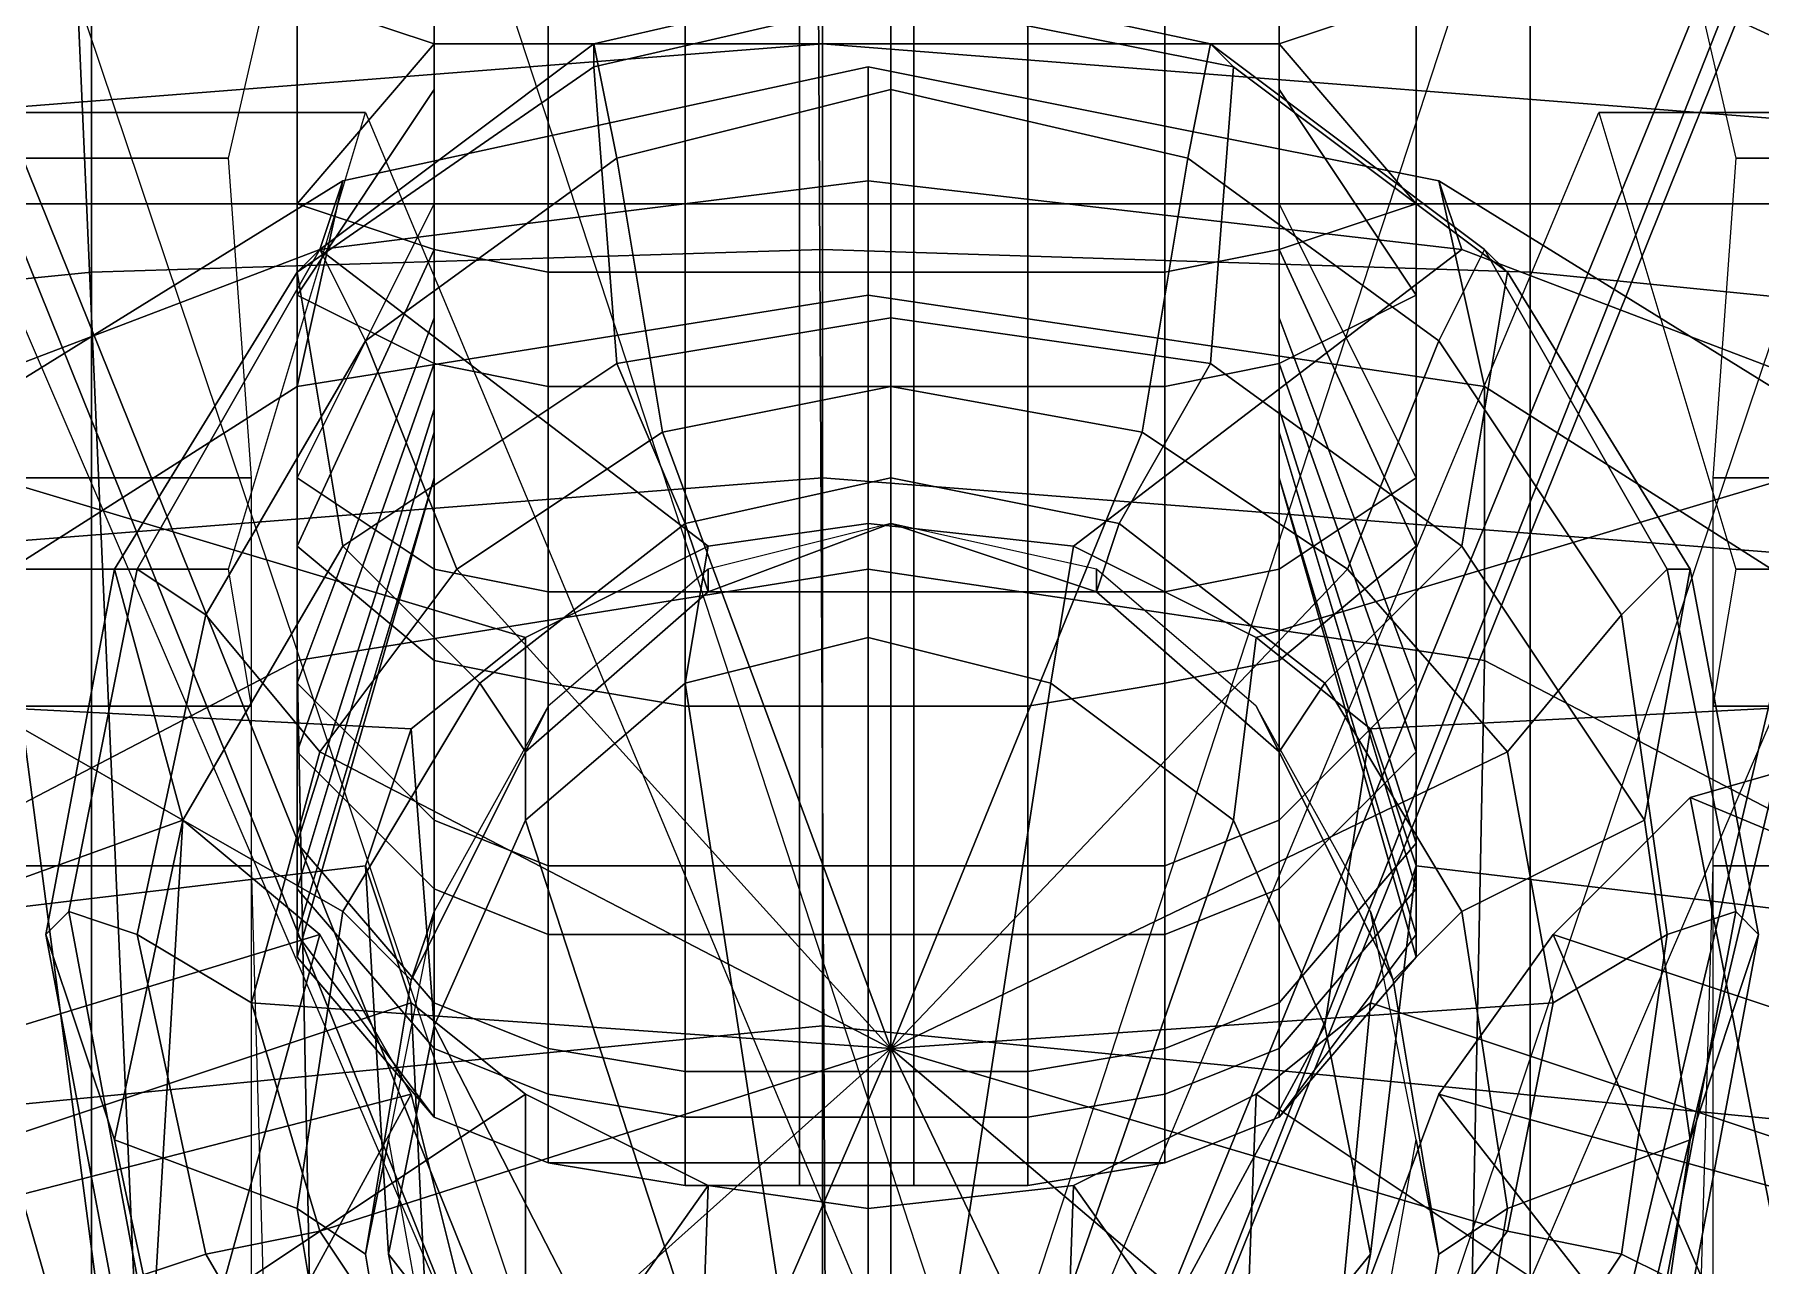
# Model space of a CAD drawing. Extents: x -1726 to 1721, y -2579 to 1769.
# Drawn here: x -34.5 to 41.1, y -1022.5 to -968.6 of the extents above; entities that cross this region are included whole.
import ezdxf

# ---------------------------------------------------------------- set-up
doc = ezdxf.new("R2010")
doc.units = 0

msp = doc.modelspace()

# ---------------------------------------------------------------- linework, layer by layer
at = {"layer": '135145', "color": 1}
for points in [[(0, -978, -926), (-32, -979, -926), (-32, -955, -859), (0, -953, -860)], [(31, -979, -926), (0, -978, -926), (0, -953, -860), (31, -955, -859)], [(-32, -979, -926), (-72, -983, -925), (-72, -959, -859), (-32, -955, -859)], [(71, -983, -925), (31, -979, -926), (31, -955, -859), (71, -959, -859)], [(-51, -973, -751), (0, -969, -751), (0, -959, -746), (-26, -961, -746)], [(0, -969, -751), (51, -973, -751), (25, -961, -746), (0, -959, -746)], [(-85, -982, -749), (-51, -973, -751), (-26, -961, -746), (-43, -965, -745)], [(51, -973, -751), (84, -982, -749), (42, -965, -745), (25, -961, -746)], [(-51, -992, -852), (0, -988, -853), (0, -969, -751), (-51, -973, -751)], [(0, -988, -853), (51, -992, -852), (51, -973, -751), (0, -969, -751)], [(0, -1040, -1036), (-32, -1041, -1035), (-32, -979, -926), (0, -978, -926)], [(31, -1041, -1035), (0, -1040, -1036), (0, -978, -926), (31, -979, -926)], [(-32, -1041, -1035), (-72, -1043, -1032), (-72, -983, -925), (-32, -979, -926)], [(71, -1043, -1032), (31, -1041, -1035), (31, -979, -926), (71, -983, -925)], [(-51, -1017, -919), (0, -1012, -920), (0, -988, -853), (-51, -992, -852)], [(0, -1012, -920), (51, -1017, -919), (51, -992, -852), (0, -988, -853)], [(-51, -1063, -1004), (0, -1061, -1008), (0, -1012, -920), (-51, -1017, -919)], [(0, -1061, -1008), (51, -1063, -1004), (51, -1017, -919), (0, -1012, -920)]]:
    msp.add_3dface(points, dxfattribs=at)
at = {"layer": '141519', "color": 1}
for points in [[(2, -980, -817), (-23, -984, -816), (-21, -975, -787), (2, -970, -787)], [(2, -970, -787), (-21, -975, -787), (-22, -978, -745), (2, -975, -745)], [(27, -975, -787), (2, -970, -787), (2, -975, -745), (28, -978, -745)], [(29, -984, -816), (2, -980, -817), (2, -970, -787), (27, -975, -787)], [(-23, -984, -816), (-45, -998, -814), (-42, -988, -786), (-21, -975, -787)], [(-21, -975, -787), (-42, -988, -786), (-43, -986, -743), (-22, -978, -745)], [(2, -975, -745), (-22, -978, -745), (-5, -991, -725), (2, -990, -726)], [(28, -978, -745), (2, -975, -745), (2, -990, -726), (11, -991, -725)], [(48, -988, -786), (27, -975, -787), (28, -978, -745), (49, -986, -743)], [(51, -998, -814), (29, -984, -816), (27, -975, -787), (48, -988, -786)], [(-22, -978, -745), (-43, -986, -743), (-13, -995, -725), (-5, -991, -725)], [(49, -986, -743), (28, -978, -745), (11, -991, -725), (19, -995, -725)], [(2, -992, -836), (-23, -996, -836), (-23, -984, -816), (2, -980, -817)], [(29, -996, -836), (2, -992, -836), (2, -980, -817), (29, -984, -816)], [(-23, -996, -836), (-46, -1008, -833), (-45, -998, -814), (-23, -984, -816)], [(52, -1008, -833), (29, -996, -836), (29, -984, -816), (51, -998, -814)], [(-43, -986, -743), (-57, -997, -741), (-18, -999, -724), (-13, -995, -725)], [(63, -997, -741), (49, -986, -743), (19, -995, -725), (24, -999, -724)], [(2, -990, -726), (-5, -991, -725), (-6, -997, -713), (2, -995, -714)], [(11, -991, -725), (2, -990, -726), (2, -995, -714), (10, -997, -713)], [(-5, -991, -725), (-13, -995, -725), (-13, -1003, -713), (-6, -997, -713)], [(19, -995, -725), (11, -991, -725), (10, -997, -713), (18, -1003, -713)], [(2, -1043, -936), (-22, -1046, -936), (-23, -996, -836), (2, -992, -836)], [(28, -1046, -936), (2, -1043, -936), (2, -992, -836), (29, -996, -836)], [(-13, -995, -725), (-18, -999, -724), (-17, -1012, -713), (-13, -1003, -713)], [(2, -1049, -711), (2, -995, -714), (-6, -997, -713), (2, -1049, -711)], [(2, -1049, -711), (10, -997, -713), (2, -995, -714), (2, -1049, -711)], [(24, -999, -724), (19, -995, -725), (18, -1003, -713), (22, -1012, -713)], [(-22, -1046, -936), (-44, -1055, -934), (-46, -1008, -833), (-23, -996, -836)], [(50, -1055, -934), (28, -1046, -936), (29, -996, -836), (52, -1008, -833)], [(-57, -997, -741), (-62, -1010, -739), (-20, -1005, -723), (-18, -999, -724)], [(2, -1049, -711), (-6, -997, -713), (-13, -1003, -713), (2, -1049, -711)], [(2, -1049, -711), (18, -1003, -713), (10, -997, -713), (2, -1049, -711)], [(68, -1010, -739), (63, -997, -741), (24, -999, -724), (26, -1005, -723)], [(-18, -999, -724), (-20, -1005, -723), (-19, -1022, -712), (-17, -1012, -713)], [(26, -1005, -723), (24, -999, -724), (22, -1012, -713), (24, -1022, -712)], [(2, -1049, -711), (-13, -1003, -713), (-17, -1012, -713), (2, -1049, -711)], [(2, -1049, -711), (22, -1012, -713), (18, -1003, -713), (2, -1049, -711)], [(-62, -1010, -739), (-57, -1024, -736), (-18, -1011, -722), (-20, -1005, -723)], [(-20, -1005, -723), (-18, -1011, -722), (-17, -1032, -712), (-19, -1022, -712)], [(24, -1011, -722), (26, -1005, -723), (24, -1022, -712), (22, -1032, -712)], [(63, -1024, -736), (68, -1010, -739), (26, -1005, -723), (24, -1011, -722)], [(-57, -1024, -736), (-43, -1035, -734), (-13, -1015, -721), (-18, -1011, -722)], [(-18, -1011, -722), (-13, -1015, -721), (-13, -1041, -712), (-17, -1032, -712)], [(19, -1015, -721), (24, -1011, -722), (22, -1032, -712), (18, -1041, -712)], [(49, -1035, -734), (63, -1024, -736), (24, -1011, -722), (19, -1015, -721)], [(2, -1049, -711), (-17, -1012, -713), (-19, -1022, -712), (2, -1049, -711)], [(2, -1049, -711), (24, -1022, -712), (22, -1012, -713), (2, -1049, -711)], [(-43, -1035, -734), (-22, -1043, -732), (-5, -1019, -720), (-13, -1015, -721)], [(-13, -1015, -721), (-5, -1019, -720), (-6, -1047, -711), (-13, -1041, -712)], [(11, -1019, -720), (19, -1015, -721), (18, -1041, -712), (10, -1047, -711)], [(28, -1043, -732), (49, -1035, -734), (19, -1015, -721), (11, -1019, -720)], [(-22, -1043, -732), (2, -1045, -732), (2, -1020, -720), (-5, -1019, -720)], [(-5, -1019, -720), (2, -1020, -720), (2, -1049, -711), (-6, -1047, -711)], [(2, -1020, -720), (11, -1019, -720), (10, -1047, -711), (2, -1049, -711)], [(2, -1045, -732), (28, -1043, -732), (11, -1019, -720), (2, -1020, -720)], [(2, -1049, -711), (-19, -1022, -712), (-17, -1032, -712), (2, -1049, -711)], [(2, -1049, -711), (22, -1032, -712), (24, -1022, -712), (2, -1049, -711)]]:
    msp.add_3dface(points, dxfattribs=at)
at = {"layer": '161609', "color": 1}
for points in [[(63, -911, -1135), (89, -976, -1050), (-88, -976, -1050), (-60, -911, -1136)], [(-88, -976, -1050), (89, -976, -1050), (89, -1175, -1027), (-88, -1175, -1027)]]:
    msp.add_3dface(points, dxfattribs=at)
at = {"layer": '217313', "color": 1}
for points in [[(-17, -949, -1203), (-17, -961, -1261), (-17, -969, -1259), (-17, -949, -1203)], [(-17, -949, -1203), (-17, -969, -1259), (-17, -976, -1255), (-17, -949, -1203)], [(-17, -949, -1203), (-17, -976, -1255), (-17, -981, -1250), (-17, -949, -1203)], [(-17, -949, -1203), (-17, -981, -1250), (-17, -985, -1244), (-17, -949, -1203)], [(-17, -949, -1203), (-17, -985, -1244), (-17, -988, -1236), (-17, -949, -1203)], [(-17, -949, -1203), (-17, -988, -1236), (-17, -988, -1229), (-17, -949, -1203)], [(-17, -949, -1203), (-17, -988, -1229), (-17, -986, -1221), (-17, -949, -1203)], [(-17, -949, -1203), (-17, -986, -1221), (-17, -983, -1214), (-17, -949, -1203)], [(-17, -949, -1203), (-17, -983, -1214), (-17, -978, -1209), (-17, -949, -1203)], [(-17, -949, -1203), (-17, -978, -1209), (-17, -971, -1204), (-17, -949, -1203)], [(-17, -949, -1203), (-17, -971, -1204), (-17, -964, -1202), (-17, -949, -1203)], [(-17, -954, -1174), (-17, -969, -1174), (-12, -969, -1172), (-12, -953, -1171)], [(-12, -953, -1171), (-12, -969, -1172), (-6, -969, -1172), (-6, -953, -1171)], [(-6, -953, -1171), (-6, -969, -1172), (-1, -969, -1172), (-1, -953, -1171)], [(-1, -953, -1171), (-1, -969, -1172), (4, -969, -1172), (4, -953, -1171)], [(4, -953, -1171), (4, -969, -1172), (9, -969, -1172), (9, -953, -1171)], [(9, -953, -1171), (9, -969, -1172), (15, -969, -1172), (15, -953, -1171)], [(15, -953, -1171), (15, -969, -1172), (20, -969, -1174), (20, -954, -1174)], [(-23, -954, -1181), (-23, -967, -1182), (-17, -969, -1174), (-17, -954, -1174)], [(20, -954, -1174), (20, -969, -1174), (26, -967, -1182), (26, -954, -1181)], [(20, -956, -1202), (20, -964, -1202), (20, -971, -1204), (20, -956, -1202)], [(20, -956, -1202), (20, -971, -1204), (20, -978, -1209), (20, -956, -1202)], [(20, -956, -1202), (20, -978, -1209), (20, -983, -1214), (20, -956, -1202)], [(20, -956, -1202), (20, -983, -1214), (20, -986, -1221), (20, -956, -1202)], [(20, -956, -1202), (20, -986, -1221), (20, -988, -1229), (20, -956, -1202)], [(20, -956, -1202), (20, -988, -1229), (20, -988, -1236), (20, -956, -1202)], [(20, -956, -1202), (20, -988, -1236), (20, -985, -1244), (20, -956, -1202)], [(20, -956, -1202), (20, -985, -1244), (20, -981, -1250), (20, -956, -1202)], [(20, -956, -1202), (20, -981, -1250), (20, -976, -1255), (20, -956, -1202)], [(20, -956, -1202), (20, -976, -1255), (20, -969, -1259), (20, -956, -1202)], [(20, -956, -1202), (20, -969, -1259), (20, -961, -1261), (20, -956, -1202)], [(-17, -969, -1259), (-17, -961, -1261), (-23, -963, -1282), (-23, -976, -1279)], [(26, -976, -1279), (26, -963, -1282), (20, -961, -1261), (20, -969, -1259)], [(-23, -976, -1279), (-23, -963, -1282), (-17, -964, -1289), (-17, -978, -1286)], [(20, -978, -1286), (20, -964, -1289), (26, -963, -1282), (26, -976, -1279)], [(-17, -964, -1202), (-17, -971, -1204), (-23, -980, -1185), (-23, -967, -1182)], [(-17, -978, -1286), (-17, -964, -1289), (-12, -964, -1291), (-12, -979, -1288)], [(-12, -979, -1288), (-12, -964, -1291), (-6, -964, -1292), (-6, -979, -1288)], [(-6, -979, -1288), (-6, -964, -1292), (-1, -964, -1292), (-1, -979, -1288)], [(-1, -979, -1288), (-1, -964, -1292), (4, -964, -1292), (4, -979, -1288)], [(4, -979, -1288), (4, -964, -1292), (9, -964, -1292), (9, -979, -1288)], [(9, -979, -1288), (9, -964, -1292), (15, -964, -1291), (15, -979, -1288)], [(15, -979, -1288), (15, -964, -1291), (20, -964, -1289), (20, -978, -1286)], [(26, -967, -1182), (26, -980, -1185), (20, -971, -1204), (20, -964, -1202)], [(-23, -967, -1182), (-23, -980, -1185), (-17, -983, -1179), (-17, -969, -1174)], [(20, -969, -1174), (20, -983, -1179), (26, -980, -1185), (26, -967, -1182)], [(-17, -976, -1255), (-17, -969, -1259), (-23, -976, -1279), (-23, -988, -1273)], [(-17, -969, -1174), (-17, -983, -1179), (-12, -984, -1177), (-12, -969, -1172)], [(-12, -969, -1172), (-12, -984, -1177), (-6, -984, -1176), (-6, -969, -1172)], [(-6, -969, -1172), (-6, -984, -1176), (-1, -984, -1176), (-1, -969, -1172)], [(-1, -969, -1172), (-1, -984, -1176), (4, -984, -1176), (4, -969, -1172)], [(4, -969, -1172), (4, -984, -1176), (9, -984, -1176), (9, -969, -1172)], [(9, -969, -1172), (9, -984, -1176), (15, -984, -1177), (15, -969, -1172)], [(15, -969, -1172), (15, -984, -1177), (20, -983, -1179), (20, -969, -1174)], [(26, -988, -1273), (26, -976, -1279), (20, -969, -1259), (20, -976, -1255)], [(-17, -971, -1204), (-17, -978, -1209), (-23, -991, -1193), (-23, -980, -1185)], [(26, -980, -1185), (26, -991, -1193), (20, -978, -1209), (20, -971, -1204)], [(-23, -988, -1273), (-23, -976, -1279), (-17, -978, -1286), (-17, -992, -1279)], [(-17, -981, -1250), (-17, -976, -1255), (-23, -988, -1273), (-23, -997, -1264)], [(26, -997, -1264), (26, -988, -1273), (20, -976, -1255), (20, -981, -1250)], [(20, -992, -1279), (20, -978, -1286), (26, -976, -1279), (26, -988, -1273)], [(-17, -978, -1209), (-17, -983, -1214), (-23, -1000, -1202), (-23, -991, -1193)], [(-17, -992, -1279), (-17, -978, -1286), (-12, -979, -1288), (-12, -993, -1280)], [(15, -993, -1280), (15, -979, -1288), (20, -978, -1286), (20, -992, -1279)], [(26, -991, -1193), (26, -1000, -1202), (20, -983, -1214), (20, -978, -1209)], [(-12, -993, -1280), (-12, -979, -1288), (-6, -979, -1288), (-6, -993, -1281)], [(-6, -993, -1281), (-6, -979, -1288), (-1, -979, -1288), (-1, -993, -1281)], [(-1, -993, -1281), (-1, -979, -1288), (4, -979, -1288), (4, -993, -1281)], [(4, -993, -1281), (4, -979, -1288), (9, -979, -1288), (9, -993, -1281)], [(9, -993, -1281), (9, -979, -1288), (15, -979, -1288), (15, -993, -1280)], [(-23, -980, -1185), (-23, -991, -1193), (-17, -996, -1187), (-17, -983, -1179)], [(20, -983, -1179), (20, -996, -1187), (26, -991, -1193), (26, -980, -1185)], [(-17, -985, -1244), (-17, -981, -1250), (-23, -997, -1264), (-23, -1004, -1253)], [(26, -1004, -1253), (26, -997, -1264), (20, -981, -1250), (20, -985, -1244)], [(-17, -983, -1214), (-17, -986, -1221), (-23, -1006, -1214), (-23, -1000, -1202)], [(-17, -983, -1179), (-17, -996, -1187), (-12, -997, -1185), (-12, -984, -1177)], [(15, -984, -1177), (15, -997, -1185), (20, -996, -1187), (20, -983, -1179)], [(26, -1000, -1202), (26, -1006, -1214), (20, -986, -1221), (20, -983, -1214)], [(-12, -984, -1177), (-12, -997, -1185), (-6, -998, -1185), (-6, -984, -1176)], [(-6, -984, -1176), (-6, -998, -1185), (-1, -998, -1185), (-1, -984, -1176)], [(-1, -984, -1176), (-1, -998, -1185), (4, -998, -1185), (4, -984, -1176)], [(4, -984, -1176), (4, -998, -1185), (9, -998, -1185), (9, -984, -1176)], [(9, -984, -1176), (9, -998, -1185), (15, -997, -1185), (15, -984, -1177)], [(-17, -988, -1236), (-17, -985, -1244), (-23, -1004, -1253), (-23, -1008, -1240)], [(26, -1008, -1240), (26, -1004, -1253), (20, -985, -1244), (20, -988, -1236)], [(-17, -986, -1221), (-17, -988, -1229), (-23, -1009, -1227), (-23, -1006, -1214)], [(26, -1006, -1214), (26, -1009, -1227), (20, -988, -1229), (20, -986, -1221)], [(-23, -997, -1264), (-23, -988, -1273), (-17, -992, -1279), (-17, -1003, -1268)], [(-17, -988, -1229), (-17, -988, -1236), (-23, -1008, -1240), (-23, -1009, -1227)], [(26, -1009, -1227), (26, -1008, -1240), (20, -988, -1236), (20, -988, -1229)], [(20, -1003, -1268), (20, -992, -1279), (26, -988, -1273), (26, -997, -1264)], [(-23, -991, -1193), (-23, -1000, -1202), (-17, -1006, -1198), (-17, -996, -1187)], [(20, -996, -1187), (20, -1006, -1198), (26, -1000, -1202), (26, -991, -1193)], [(-17, -1003, -1268), (-17, -992, -1279), (-12, -993, -1280), (-12, -1005, -1270)], [(15, -1005, -1270), (15, -993, -1280), (20, -992, -1279), (20, -1003, -1268)], [(-12, -1005, -1270), (-12, -993, -1280), (-6, -993, -1281), (-6, -1005, -1270)], [(-6, -1005, -1270), (-6, -993, -1281), (-1, -993, -1281), (-1, -1005, -1270)], [(-1, -1005, -1270), (-1, -993, -1281), (4, -993, -1281), (4, -1005, -1270)], [(4, -1005, -1270), (4, -993, -1281), (9, -993, -1281), (9, -1005, -1270)], [(9, -1005, -1270), (9, -993, -1281), (15, -993, -1280), (15, -1005, -1270)], [(-17, -996, -1187), (-17, -1006, -1198), (-12, -1008, -1197), (-12, -997, -1185)], [(15, -997, -1185), (15, -1008, -1197), (20, -1006, -1198), (20, -996, -1187)], [(-23, -1004, -1253), (-23, -997, -1264), (-17, -1003, -1268), (-17, -1011, -1256)], [(-12, -997, -1185), (-12, -1008, -1197), (-6, -1008, -1196), (-6, -998, -1185)], [(9, -998, -1185), (9, -1008, -1196), (15, -1008, -1197), (15, -997, -1185)], [(20, -1011, -1256), (20, -1003, -1268), (26, -997, -1264), (26, -1004, -1253)], [(-6, -998, -1185), (-6, -1008, -1196), (-1, -1008, -1196), (-1, -998, -1185)], [(-1, -998, -1185), (-1, -1008, -1196), (4, -1008, -1196), (4, -998, -1185)], [(4, -998, -1185), (4, -1008, -1196), (9, -1008, -1196), (9, -998, -1185)], [(-23, -1000, -1202), (-23, -1006, -1214), (-17, -1013, -1211), (-17, -1006, -1198)], [(20, -1006, -1198), (20, -1013, -1211), (26, -1006, -1214), (26, -1000, -1202)], [(-17, -1011, -1256), (-17, -1003, -1268), (-12, -1005, -1270), (-12, -1013, -1257)], [(15, -1013, -1257), (15, -1005, -1270), (20, -1003, -1268), (20, -1011, -1256)], [(-23, -1008, -1240), (-23, -1004, -1253), (-17, -1011, -1256), (-17, -1016, -1241)], [(20, -1016, -1241), (20, -1011, -1256), (26, -1004, -1253), (26, -1008, -1240)], [(-12, -1013, -1257), (-12, -1005, -1270), (-6, -1005, -1270), (-6, -1014, -1257)], [(-6, -1014, -1257), (-6, -1005, -1270), (-1, -1005, -1270), (-1, -1014, -1257)], [(-1, -1014, -1257), (-1, -1005, -1270), (4, -1005, -1270), (4, -1014, -1257)], [(4, -1014, -1257), (4, -1005, -1270), (9, -1005, -1270), (9, -1014, -1257)], [(9, -1014, -1257), (9, -1005, -1270), (15, -1005, -1270), (15, -1013, -1257)], [(-23, -1006, -1214), (-23, -1009, -1227), (-17, -1016, -1226), (-17, -1013, -1211)], [(-17, -1006, -1198), (-17, -1013, -1211), (-12, -1015, -1211), (-12, -1008, -1197)], [(15, -1008, -1197), (15, -1015, -1211), (20, -1013, -1211), (20, -1006, -1198)], [(20, -1013, -1211), (20, -1016, -1226), (26, -1009, -1227), (26, -1006, -1214)], [(-23, -1009, -1227), (-23, -1008, -1240), (-17, -1016, -1241), (-17, -1016, -1226)], [(-12, -1008, -1197), (-12, -1015, -1211), (-6, -1016, -1211), (-6, -1008, -1196)], [(-6, -1008, -1196), (-6, -1016, -1211), (-1, -1016, -1211), (-1, -1008, -1196)], [(-1, -1008, -1196), (-1, -1016, -1211), (4, -1016, -1211), (4, -1008, -1196)], [(4, -1008, -1196), (4, -1016, -1211), (9, -1016, -1211), (9, -1008, -1196)], [(9, -1008, -1196), (9, -1016, -1211), (15, -1015, -1211), (15, -1008, -1197)], [(20, -1016, -1226), (20, -1016, -1241), (26, -1008, -1240), (26, -1009, -1227)], [(-17, -1016, -1241), (-17, -1011, -1256), (-12, -1013, -1257), (-12, -1018, -1242)], [(15, -1018, -1242), (15, -1013, -1257), (20, -1011, -1256), (20, -1016, -1241)], [(-17, -1013, -1211), (-17, -1016, -1226), (-12, -1018, -1226), (-12, -1015, -1211)], [(-12, -1018, -1242), (-12, -1013, -1257), (-6, -1014, -1257), (-6, -1018, -1242)], [(9, -1018, -1242), (9, -1014, -1257), (15, -1013, -1257), (15, -1018, -1242)], [(15, -1015, -1211), (15, -1018, -1226), (20, -1016, -1226), (20, -1013, -1211)], [(-6, -1018, -1242), (-6, -1014, -1257), (-1, -1014, -1257), (-1, -1018, -1242)], [(-1, -1018, -1242), (-1, -1014, -1257), (4, -1014, -1257), (4, -1018, -1242)], [(4, -1018, -1242), (4, -1014, -1257), (9, -1014, -1257), (9, -1018, -1242)], [(-12, -1015, -1211), (-12, -1018, -1226), (-6, -1019, -1226), (-6, -1016, -1211)], [(9, -1016, -1211), (9, -1019, -1226), (15, -1018, -1226), (15, -1015, -1211)], [(-17, -1016, -1226), (-17, -1016, -1241), (-12, -1018, -1242), (-12, -1018, -1226)], [(-6, -1016, -1211), (-6, -1019, -1226), (-1, -1019, -1226), (-1, -1016, -1211)], [(-1, -1016, -1211), (-1, -1019, -1226), (4, -1019, -1226), (4, -1016, -1211)], [(4, -1016, -1211), (4, -1019, -1226), (9, -1019, -1226), (9, -1016, -1211)], [(15, -1018, -1226), (15, -1018, -1242), (20, -1016, -1241), (20, -1016, -1226)], [(-12, -1018, -1226), (-12, -1018, -1242), (-6, -1018, -1242), (-6, -1019, -1226)], [(-6, -1019, -1226), (-6, -1018, -1242), (-1, -1018, -1242), (-1, -1019, -1226)], [(-1, -1019, -1226), (-1, -1018, -1242), (4, -1018, -1242), (4, -1019, -1226)], [(4, -1019, -1226), (4, -1018, -1242), (9, -1018, -1242), (9, -1019, -1226)], [(9, -1019, -1226), (9, -1018, -1242), (15, -1018, -1242), (15, -1018, -1226)]]:
    msp.add_3dface(points, dxfattribs=at)
at = {"layer": '231583', "color": 1}
for points in [[(-17, -948, -1203), (-17, -961, -1261), (-17, -969, -1259), (-17, -948, -1203)], [(-17, -948, -1203), (-17, -969, -1259), (-17, -976, -1256), (-17, -948, -1203)], [(-17, -948, -1203), (-17, -976, -1256), (-17, -981, -1250), (-17, -948, -1203)], [(-17, -948, -1203), (-17, -981, -1250), (-17, -985, -1244), (-17, -948, -1203)], [(-17, -948, -1203), (-17, -985, -1244), (-17, -988, -1236), (-17, -948, -1203)], [(-17, -948, -1203), (-17, -988, -1236), (-17, -988, -1229), (-17, -948, -1203)], [(-17, -948, -1203), (-17, -988, -1229), (-17, -986, -1221), (-17, -948, -1203)], [(-17, -948, -1203), (-17, -986, -1221), (-17, -983, -1214), (-17, -948, -1203)], [(-17, -948, -1203), (-17, -983, -1214), (-17, -978, -1209), (-17, -948, -1203)], [(-17, -948, -1203), (-17, -978, -1209), (-17, -971, -1204), (-17, -948, -1203)], [(-17, -948, -1203), (-17, -971, -1204), (-17, -964, -1202), (-17, -948, -1203)], [(-17, -954, -1174), (-17, -969, -1174), (-12, -969, -1172), (-12, -953, -1172)], [(-12, -953, -1172), (-12, -969, -1172), (-6, -969, -1172), (-6, -953, -1171)], [(-6, -953, -1171), (-6, -969, -1172), (-1, -969, -1172), (-1, -953, -1171)], [(-1, -953, -1171), (-1, -969, -1172), (4, -969, -1172), (4, -953, -1171)], [(4, -953, -1171), (4, -969, -1172), (9, -969, -1172), (9, -953, -1171)], [(9, -953, -1171), (9, -969, -1172), (15, -969, -1172), (15, -953, -1172)], [(15, -953, -1172), (15, -969, -1172), (20, -969, -1174), (20, -954, -1174)], [(-23, -954, -1181), (-23, -967, -1182), (-17, -969, -1174), (-17, -954, -1174)], [(20, -954, -1174), (20, -969, -1174), (26, -967, -1182), (26, -954, -1181)], [(20, -956, -1202), (20, -964, -1202), (20, -971, -1204), (20, -956, -1202)], [(20, -956, -1202), (20, -971, -1204), (20, -978, -1209), (20, -956, -1202)], [(20, -956, -1202), (20, -978, -1209), (20, -983, -1214), (20, -956, -1202)], [(20, -956, -1202), (20, -983, -1214), (20, -986, -1221), (20, -956, -1202)], [(20, -956, -1202), (20, -986, -1221), (20, -988, -1229), (20, -956, -1202)], [(20, -956, -1202), (20, -988, -1229), (20, -988, -1236), (20, -956, -1202)], [(20, -956, -1202), (20, -988, -1236), (20, -985, -1244), (20, -956, -1202)], [(20, -956, -1202), (20, -985, -1244), (20, -981, -1250), (20, -956, -1202)], [(20, -956, -1202), (20, -981, -1250), (20, -976, -1256), (20, -956, -1202)], [(20, -956, -1202), (20, -976, -1256), (20, -969, -1259), (20, -956, -1202)], [(20, -956, -1202), (20, -969, -1259), (20, -961, -1261), (20, -956, -1202)], [(-17, -969, -1259), (-17, -961, -1261), (-23, -963, -1282), (-23, -976, -1279)], [(26, -976, -1279), (26, -963, -1282), (20, -961, -1261), (20, -969, -1259)], [(-23, -976, -1279), (-23, -963, -1282), (-17, -964, -1289), (-17, -978, -1286)], [(20, -978, -1286), (20, -964, -1289), (26, -963, -1282), (26, -976, -1279)], [(-17, -964, -1202), (-17, -971, -1204), (-23, -980, -1186), (-23, -967, -1182)], [(-17, -978, -1286), (-17, -964, -1289), (-12, -964, -1291), (-12, -979, -1288)], [(-12, -979, -1288), (-12, -964, -1291), (-6, -964, -1292), (-6, -979, -1288)], [(-6, -979, -1288), (-6, -964, -1292), (-1, -964, -1292), (-1, -979, -1288)], [(-1, -979, -1288), (-1, -964, -1292), (4, -964, -1292), (4, -979, -1288)], [(4, -979, -1288), (4, -964, -1292), (9, -964, -1292), (9, -979, -1288)], [(9, -979, -1288), (9, -964, -1292), (15, -964, -1291), (15, -979, -1288)], [(15, -979, -1288), (15, -964, -1291), (20, -964, -1289), (20, -978, -1286)], [(26, -967, -1182), (26, -980, -1186), (20, -971, -1204), (20, -964, -1202)], [(-23, -967, -1182), (-23, -980, -1186), (-17, -983, -1179), (-17, -969, -1174)], [(20, -969, -1174), (20, -983, -1179), (26, -980, -1186), (26, -967, -1182)], [(-17, -976, -1256), (-17, -969, -1259), (-23, -976, -1279), (-23, -988, -1273)], [(-17, -969, -1174), (-17, -983, -1179), (-12, -984, -1177), (-12, -969, -1172)], [(-12, -969, -1172), (-12, -984, -1177), (-6, -984, -1176), (-6, -969, -1172)], [(-6, -969, -1172), (-6, -984, -1176), (-1, -984, -1176), (-1, -969, -1172)], [(-1, -969, -1172), (-1, -984, -1176), (4, -984, -1176), (4, -969, -1172)], [(4, -969, -1172), (4, -984, -1176), (9, -984, -1176), (9, -969, -1172)], [(9, -969, -1172), (9, -984, -1176), (15, -984, -1177), (15, -969, -1172)], [(15, -969, -1172), (15, -984, -1177), (20, -983, -1179), (20, -969, -1174)], [(26, -988, -1273), (26, -976, -1279), (20, -969, -1259), (20, -976, -1256)], [(-17, -971, -1204), (-17, -978, -1209), (-23, -991, -1193), (-23, -980, -1186)], [(26, -980, -1186), (26, -991, -1193), (20, -978, -1209), (20, -971, -1204)], [(-23, -988, -1273), (-23, -976, -1279), (-17, -978, -1286), (-17, -992, -1279)], [(-17, -981, -1250), (-17, -976, -1256), (-23, -988, -1273), (-23, -997, -1264)], [(26, -997, -1264), (26, -988, -1273), (20, -976, -1256), (20, -981, -1250)], [(20, -992, -1279), (20, -978, -1286), (26, -976, -1279), (26, -988, -1273)], [(-17, -978, -1209), (-17, -983, -1214), (-23, -1000, -1202), (-23, -991, -1193)], [(-17, -992, -1279), (-17, -978, -1286), (-12, -979, -1288), (-12, -993, -1280)], [(15, -993, -1280), (15, -979, -1288), (20, -978, -1286), (20, -992, -1279)], [(26, -991, -1193), (26, -1000, -1202), (20, -983, -1214), (20, -978, -1209)], [(-12, -993, -1280), (-12, -979, -1288), (-6, -979, -1288), (-6, -993, -1281)], [(-6, -993, -1281), (-6, -979, -1288), (-1, -979, -1288), (-1, -993, -1281)], [(-1, -993, -1281), (-1, -979, -1288), (4, -979, -1288), (4, -993, -1281)], [(4, -993, -1281), (4, -979, -1288), (9, -979, -1288), (9, -993, -1281)], [(9, -993, -1281), (9, -979, -1288), (15, -979, -1288), (15, -993, -1280)], [(-23, -980, -1186), (-23, -991, -1193), (-17, -996, -1187), (-17, -983, -1179)], [(20, -983, -1179), (20, -996, -1187), (26, -991, -1193), (26, -980, -1186)], [(-17, -985, -1244), (-17, -981, -1250), (-23, -997, -1264), (-23, -1004, -1253)], [(26, -1004, -1253), (26, -997, -1264), (20, -981, -1250), (20, -985, -1244)], [(-17, -983, -1214), (-17, -986, -1221), (-23, -1006, -1214), (-23, -1000, -1202)], [(-17, -983, -1179), (-17, -996, -1187), (-12, -997, -1185), (-12, -984, -1177)], [(15, -984, -1177), (15, -997, -1185), (20, -996, -1187), (20, -983, -1179)], [(26, -1000, -1202), (26, -1006, -1214), (20, -986, -1221), (20, -983, -1214)], [(-12, -984, -1177), (-12, -997, -1185), (-6, -998, -1185), (-6, -984, -1176)], [(-6, -984, -1176), (-6, -998, -1185), (-1, -998, -1185), (-1, -984, -1176)], [(-1, -984, -1176), (-1, -998, -1185), (4, -998, -1185), (4, -984, -1176)], [(4, -984, -1176), (4, -998, -1185), (9, -998, -1185), (9, -984, -1176)], [(9, -984, -1176), (9, -998, -1185), (15, -997, -1185), (15, -984, -1177)], [(-17, -988, -1236), (-17, -985, -1244), (-23, -1004, -1253), (-23, -1008, -1240)], [(26, -1008, -1240), (26, -1004, -1253), (20, -985, -1244), (20, -988, -1236)], [(-17, -986, -1221), (-17, -988, -1229), (-23, -1009, -1227), (-23, -1006, -1214)], [(26, -1006, -1214), (26, -1009, -1227), (20, -988, -1229), (20, -986, -1221)], [(-23, -997, -1264), (-23, -988, -1273), (-17, -992, -1279), (-17, -1003, -1269)], [(-17, -988, -1229), (-17, -988, -1236), (-23, -1008, -1240), (-23, -1009, -1227)], [(26, -1009, -1227), (26, -1008, -1240), (20, -988, -1236), (20, -988, -1229)], [(20, -1003, -1269), (20, -992, -1279), (26, -988, -1273), (26, -997, -1264)], [(-23, -991, -1193), (-23, -1000, -1202), (-17, -1006, -1198), (-17, -996, -1187)], [(20, -996, -1187), (20, -1006, -1198), (26, -1000, -1202), (26, -991, -1193)], [(-17, -1003, -1269), (-17, -992, -1279), (-12, -993, -1280), (-12, -1005, -1270)], [(15, -1005, -1270), (15, -993, -1280), (20, -992, -1279), (20, -1003, -1269)], [(-12, -1005, -1270), (-12, -993, -1280), (-6, -993, -1281), (-6, -1005, -1270)], [(-6, -1005, -1270), (-6, -993, -1281), (-1, -993, -1281), (-1, -1005, -1270)], [(-1, -1005, -1270), (-1, -993, -1281), (4, -993, -1281), (4, -1005, -1270)], [(4, -1005, -1270), (4, -993, -1281), (9, -993, -1281), (9, -1005, -1270)], [(9, -1005, -1270), (9, -993, -1281), (15, -993, -1280), (15, -1005, -1270)], [(-17, -996, -1187), (-17, -1006, -1198), (-12, -1008, -1197), (-12, -997, -1185)], [(15, -997, -1185), (15, -1008, -1197), (20, -1006, -1198), (20, -996, -1187)], [(-23, -1004, -1253), (-23, -997, -1264), (-17, -1003, -1269), (-17, -1011, -1256)], [(-12, -997, -1185), (-12, -1008, -1197), (-6, -1008, -1197), (-6, -998, -1185)], [(9, -998, -1185), (9, -1008, -1197), (15, -1008, -1197), (15, -997, -1185)], [(20, -1011, -1256), (20, -1003, -1269), (26, -997, -1264), (26, -1004, -1253)], [(-6, -998, -1185), (-6, -1008, -1197), (-1, -1008, -1197), (-1, -998, -1185)], [(-1, -998, -1185), (-1, -1008, -1197), (4, -1008, -1197), (4, -998, -1185)], [(4, -998, -1185), (4, -1008, -1197), (9, -1008, -1197), (9, -998, -1185)], [(-23, -1000, -1202), (-23, -1006, -1214), (-17, -1013, -1211), (-17, -1006, -1198)], [(20, -1006, -1198), (20, -1013, -1211), (26, -1006, -1214), (26, -1000, -1202)], [(-17, -1011, -1256), (-17, -1003, -1269), (-12, -1005, -1270), (-12, -1013, -1257)], [(15, -1013, -1257), (15, -1005, -1270), (20, -1003, -1269), (20, -1011, -1256)], [(-23, -1008, -1240), (-23, -1004, -1253), (-17, -1011, -1256), (-17, -1016, -1241)], [(20, -1016, -1241), (20, -1011, -1256), (26, -1004, -1253), (26, -1008, -1240)], [(-12, -1013, -1257), (-12, -1005, -1270), (-6, -1005, -1270), (-6, -1014, -1257)], [(-6, -1014, -1257), (-6, -1005, -1270), (-1, -1005, -1270), (-1, -1014, -1257)], [(-1, -1014, -1257), (-1, -1005, -1270), (4, -1005, -1270), (4, -1014, -1257)], [(4, -1014, -1257), (4, -1005, -1270), (9, -1005, -1270), (9, -1014, -1257)], [(9, -1014, -1257), (9, -1005, -1270), (15, -1005, -1270), (15, -1013, -1257)], [(-23, -1006, -1214), (-23, -1009, -1227), (-17, -1016, -1226), (-17, -1013, -1211)], [(-17, -1006, -1198), (-17, -1013, -1211), (-12, -1015, -1211), (-12, -1008, -1197)], [(15, -1008, -1197), (15, -1015, -1211), (20, -1013, -1211), (20, -1006, -1198)], [(20, -1013, -1211), (20, -1016, -1226), (26, -1009, -1227), (26, -1006, -1214)], [(-23, -1009, -1227), (-23, -1008, -1240), (-17, -1016, -1241), (-17, -1016, -1226)], [(-12, -1008, -1197), (-12, -1015, -1211), (-6, -1016, -1211), (-6, -1008, -1197)], [(-6, -1008, -1197), (-6, -1016, -1211), (-1, -1016, -1211), (-1, -1008, -1197)], [(-1, -1008, -1197), (-1, -1016, -1211), (4, -1016, -1211), (4, -1008, -1197)], [(4, -1008, -1197), (4, -1016, -1211), (9, -1016, -1211), (9, -1008, -1197)], [(9, -1008, -1197), (9, -1016, -1211), (15, -1015, -1211), (15, -1008, -1197)], [(20, -1016, -1226), (20, -1016, -1241), (26, -1008, -1240), (26, -1009, -1227)], [(-17, -1016, -1241), (-17, -1011, -1256), (-12, -1013, -1257), (-12, -1018, -1242)], [(15, -1018, -1242), (15, -1013, -1257), (20, -1011, -1256), (20, -1016, -1241)], [(-17, -1013, -1211), (-17, -1016, -1226), (-12, -1018, -1226), (-12, -1015, -1211)], [(-12, -1018, -1242), (-12, -1013, -1257), (-6, -1014, -1257), (-6, -1018, -1242)], [(9, -1018, -1242), (9, -1014, -1257), (15, -1013, -1257), (15, -1018, -1242)], [(15, -1015, -1211), (15, -1018, -1226), (20, -1016, -1226), (20, -1013, -1211)], [(-6, -1018, -1242), (-6, -1014, -1257), (-1, -1014, -1257), (-1, -1018, -1242)], [(-1, -1018, -1242), (-1, -1014, -1257), (4, -1014, -1257), (4, -1018, -1242)], [(4, -1018, -1242), (4, -1014, -1257), (9, -1014, -1257), (9, -1018, -1242)], [(-12, -1015, -1211), (-12, -1018, -1226), (-6, -1019, -1226), (-6, -1016, -1211)], [(9, -1016, -1211), (9, -1019, -1226), (15, -1018, -1226), (15, -1015, -1211)], [(-17, -1016, -1226), (-17, -1016, -1241), (-12, -1018, -1242), (-12, -1018, -1226)], [(-6, -1016, -1211), (-6, -1019, -1226), (-1, -1019, -1226), (-1, -1016, -1211)], [(-1, -1016, -1211), (-1, -1019, -1226), (4, -1019, -1226), (4, -1016, -1211)], [(4, -1016, -1211), (4, -1019, -1226), (9, -1019, -1226), (9, -1016, -1211)], [(15, -1018, -1226), (15, -1018, -1242), (20, -1016, -1241), (20, -1016, -1226)], [(-12, -1018, -1226), (-12, -1018, -1242), (-6, -1018, -1242), (-6, -1019, -1226)], [(-6, -1019, -1226), (-6, -1018, -1242), (-1, -1018, -1242), (-1, -1019, -1226)], [(-1, -1019, -1226), (-1, -1018, -1242), (4, -1018, -1242), (4, -1019, -1226)], [(4, -1019, -1226), (4, -1018, -1242), (9, -1018, -1242), (9, -1019, -1226)], [(9, -1019, -1226), (9, -1018, -1242), (15, -1018, -1242), (15, -1018, -1226)]]:
    msp.add_3dface(points, dxfattribs=at)
at = {"layer": '258197', "color": 1}
for points in [[(4, -1801, -884), (-94, -799, -1079), (-151, -796, -1080), (4, -1801, -884)], [(4, -1801, -884), (-151, -796, -1080), (-150, -848, -1072), (4, -1801, -884)], [(4, -1801, -884), (-40, -799, -1079), (-94, -799, -1079), (4, -1801, -884)], [(4, -1801, -884), (-1, -799, -1079), (-40, -799, -1079), (4, -1801, -884)], [(4, -1801, -884), (65, -799, -1079), (-1, -799, -1079), (4, -1801, -884)], [(4, -1801, -884), (154, -856, -1071), (157, -799, -1079), (4, -1801, -884)], [(4, -1801, -884), (157, -799, -1079), (123, -799, -1079), (4, -1801, -884)], [(4, -1801, -884), (123, -799, -1079), (65, -799, -1079), (4, -1801, -884)], [(4, -1801, -884), (-150, -848, -1072), (-146, -931, -1060), (4, -1801, -884)], [(4, -1801, -884), (147, -933, -1059), (154, -856, -1071), (4, -1801, -884)], [(4, -1801, -884), (-146, -931, -1060), (-140, -1073, -1038), (4, -1801, -884)], [(4, -1801, -884), (143, -997, -1050), (147, -933, -1059), (4, -1801, -884)], [(4, -1801, -884), (144, -1057, -1041), (143, -997, -1050), (4, -1801, -884)]]:
    msp.add_3dface(points, dxfattribs=at)
at = {"layer": '304463', "color": 1}
for points in [[(0, -923, -556), (-56, -923, -561), (-52, -1053, -584), (0, -1053, -578)], [(57, -923, -561), (0, -923, -556), (0, -1053, -578), (53, -1053, -584)]]:
    msp.add_3dface(points, dxfattribs=at)
at = {"layer": '30937', "color": 1}
for points in [[(65, -903, -1136), (-64, -903, -1135), (0, -1173, -1102), (1, -1173, -1102)], [(-64, -903, -1135), (-64, -906, -1164), (0, -1173, -1102), (-64, -903, -1135)], [(65, -903, -1136), (1, -1173, -1102), (1, -1065, -1137), (65, -903, -1136)], [(65, -906, -1165), (65, -903, -1136), (1, -1065, -1137), (65, -906, -1165)], [(-64, -906, -1164), (65, -906, -1165), (1, -1065, -1137), (0, -1065, -1137)], [(-64, -906, -1164), (0, -1065, -1137), (0, -1173, -1102), (-64, -906, -1164)], [(-58, -921, -1139), (0, -921, -1145), (0, -1057, -1121), (-53, -1057, -1116)], [(-53, -1057, -1116), (0, -1057, -1121), (0, -921, -1145), (-58, -921, -1139)], [(0, -921, -1145), (60, -921, -1140), (55, -1057, -1116), (0, -1057, -1121)], [(0, -1057, -1121), (55, -1057, -1116), (60, -921, -1140), (0, -921, -1145)]]:
    msp.add_3dface(points, dxfattribs=at)
at = {"layer": '328927', "color": 1}
for points in [[(0, -1053, -578), (-52, -1053, -584), (-56, -923, -561), (0, -923, -556)], [(53, -1053, -584), (0, -1053, -578), (0, -923, -556), (57, -923, -561)]]:
    msp.add_3dface(points, dxfattribs=at)
at = {"layer": '347331', "color": 1}
for points in [[(-42, -974, -736), (-26, -974, -736), (-20, -948, -789), (-39, -948, -789)], [(-42, -974, -736), (-26, -974, -736), (-20, -948, -789), (-39, -948, -789)], [(-39, -948, -789), (-20, -948, -789), (16, -1058, -1048), (-2, -1058, -1048)], [(-39, -948, -789), (-20, -948, -789), (16, -1058, -1048), (-2, -1058, -1048)], [(16, -1058, -1048), (-2, -1058, -1048), (34, -948, -789), (53, -948, -789)], [(16, -1058, -1048), (-2, -1058, -1048), (34, -948, -789), (53, -948, -789)], [(53, -948, -789), (34, -948, -789), (40, -974, -735), (56, -974, -735)], [(53, -948, -789), (34, -948, -789), (40, -974, -735), (56, -974, -735)], [(-42, -988, -727), (-25, -988, -727), (-26, -974, -736), (-42, -974, -736)], [(-42, -988, -727), (-25, -988, -727), (-26, -974, -736), (-42, -974, -736)], [(56, -974, -735), (40, -974, -735), (39, -988, -726), (56, -988, -726)], [(56, -974, -735), (40, -974, -735), (39, -988, -726), (56, -988, -726)], [(-25, -988, -727), (-42, -988, -727), (-42, -1023, -721), (-25, -1023, -721)], [(-25, -988, -727), (-42, -988, -727), (-42, -1023, -721), (-25, -1023, -721)], [(39, -1023, -720), (56, -1023, -720), (56, -988, -727), (39, -988, -727)], [(39, -1023, -720), (56, -1023, -720), (56, -988, -727), (39, -988, -727)]]:
    msp.add_3dface(points, dxfattribs=at)
at = {"layer": '349389', "color": 1}
for points in [[(-42, -992, -798), (-26, -992, -798), (-20, -972, -798), (-39, -972, -798)], [(-42, -992, -798), (-26, -992, -798), (-20, -972, -798), (-39, -972, -798)], [(-39, -972, -798), (-20, -972, -798), (16, -1058, -1048), (-2, -1058, -1048)], [(-39, -972, -798), (-20, -972, -798), (16, -1058, -1048), (-2, -1058, -1048)], [(16, -1058, -1048), (-2, -1058, -1048), (34, -972, -798), (53, -972, -798)], [(16, -1058, -1048), (-2, -1058, -1048), (34, -972, -798), (53, -972, -798)], [(53, -972, -798), (34, -972, -798), (40, -992, -798), (56, -992, -798)], [(53, -972, -798), (34, -972, -798), (40, -992, -798), (56, -992, -798)], [(-42, -998, -811), (-25, -998, -811), (-26, -992, -798), (-42, -992, -798)], [(-42, -998, -811), (-25, -998, -811), (-26, -992, -798), (-42, -992, -798)], [(56, -992, -798), (40, -992, -798), (39, -998, -810), (56, -998, -810)], [(56, -992, -798), (40, -992, -798), (39, -998, -810), (56, -998, -810)], [(-25, -998, -811), (-42, -998, -811), (-42, -1005, -842), (-25, -1005, -842)], [(-25, -998, -811), (-42, -998, -811), (-42, -1005, -842), (-25, -1005, -842)], [(39, -1005, -841), (56, -1005, -841), (56, -998, -811), (39, -998, -811)], [(39, -1005, -841), (56, -1005, -841), (56, -998, -811), (39, -998, -811)], [(-42, -1075, -988), (-23, -1075, -988), (-25, -1005, -842), (-42, -1005, -842)], [(-42, -1075, -988), (-23, -1075, -988), (-25, -1005, -842), (-42, -1005, -842)], [(56, -1005, -842), (39, -1005, -842), (37, -1075, -988), (56, -1075, -988)], [(56, -1005, -842), (39, -1005, -842), (37, -1075, -988), (56, -1075, -988)]]:
    msp.add_3dface(points, dxfattribs=at)
at = {"layer": '36083', "color": 1}
for points in [[(3, -966, -635), (-10, -969, -635), (-9, -974, -625), (3, -971, -625)], [(3, -967, -648), (-10, -970, -648), (-10, -969, -635), (3, -966, -635)], [(17, -969, -635), (3, -966, -635), (3, -971, -625), (16, -974, -625)], [(18, -970, -648), (3, -967, -648), (3, -966, -635), (17, -969, -635)], [(3, -981, -693), (-9, -983, -692), (-10, -970, -648), (3, -967, -648)], [(17, -983, -692), (3, -981, -693), (3, -967, -648), (18, -970, -648)], [(-10, -970, -648), (-23, -979, -647), (-22, -978, -635), (-10, -969, -635)], [(-10, -969, -635), (-22, -978, -635), (-20, -982, -625), (-9, -974, -625)], [(29, -978, -635), (17, -969, -635), (16, -974, -625), (27, -982, -625)], [(30, -979, -647), (18, -970, -648), (17, -969, -635), (29, -978, -635)], [(-9, -983, -692), (-21, -991, -692), (-23, -979, -647), (-10, -970, -648)], [(28, -991, -692), (17, -983, -692), (18, -970, -648), (30, -979, -647)], [(3, -971, -625), (-9, -974, -625), (-7, -986, -616), (3, -984, -616)], [(16, -974, -625), (3, -971, -625), (3, -984, -616), (14, -986, -616)], [(-9, -974, -625), (-20, -982, -625), (-16, -992, -616), (-7, -986, -616)], [(27, -982, -625), (16, -974, -625), (14, -986, -616), (23, -992, -616)], [(-23, -979, -647), (-31, -992, -647), (-30, -992, -634), (-22, -978, -635)], [(-22, -978, -635), (-30, -992, -634), (-27, -994, -624), (-20, -982, -625)], [(37, -992, -634), (29, -978, -635), (27, -982, -625), (35, -994, -624)], [(38, -992, -647), (30, -979, -647), (29, -978, -635), (37, -992, -634)], [(-21, -991, -692), (-28, -1003, -692), (-31, -992, -647), (-23, -979, -647)], [(36, -1003, -692), (28, -991, -692), (30, -979, -647), (38, -992, -647)], [(3, -988, -706), (-6, -990, -706), (-9, -983, -692), (3, -981, -693)], [(13, -990, -706), (3, -988, -706), (3, -981, -693), (17, -983, -692)], [(-20, -982, -625), (-27, -994, -624), (-22, -1000, -615), (-16, -992, -616)], [(35, -994, -624), (27, -982, -625), (23, -992, -616), (30, -1000, -615)], [(-6, -990, -706), (-15, -997, -706), (-21, -991, -692), (-9, -983, -692)], [(22, -997, -706), (13, -990, -706), (17, -983, -692), (28, -991, -692)], [(3, -984, -616), (-7, -986, -616), (3, -1013, -609)], [(14, -986, -616), (3, -984, -616), (3, -1013, -609)], [(-7, -986, -616), (-16, -992, -616), (3, -1013, -609)], [(23, -992, -616), (14, -986, -616), (3, -1013, -609)], [(3, -990, -712), (-5, -993, -712), (-6, -990, -706), (3, -988, -706)], [(12, -993, -712), (3, -990, -712), (3, -988, -706), (13, -990, -706)], [(-5, -993, -712), (-13, -1000, -712), (-15, -997, -706), (-6, -990, -706)], [(3, -990, -719), (-5, -992, -718), (-5, -993, -712), (3, -990, -712)], [(12, -992, -718), (3, -990, -719), (3, -990, -712), (12, -993, -712)], [(20, -1000, -712), (12, -993, -712), (13, -990, -706), (22, -997, -706)], [(-15, -997, -706), (-21, -1007, -705), (-28, -1003, -692), (-21, -991, -692)], [(28, -1007, -705), (22, -997, -706), (28, -991, -692), (36, -1003, -692)], [(-31, -992, -647), (-34, -1008, -646), (-33, -1007, -633), (-30, -992, -634)], [(-28, -1003, -692), (-31, -1017, -691), (-34, -1008, -646), (-31, -992, -647)], [(-30, -992, -634), (-33, -1007, -633), (-30, -1008, -623), (-27, -994, -624)], [(-16, -992, -616), (-22, -1000, -615), (3, -1013, -609)], [(-5, -992, -718), (-12, -998, -718), (-13, -1000, -712), (-5, -993, -712)], [(30, -1000, -615), (23, -992, -616), (3, -1013, -609)], [(19, -998, -718), (12, -992, -718), (12, -993, -712), (20, -1000, -712)], [(40, -1007, -633), (37, -992, -634), (35, -994, -624), (37, -1008, -623)], [(38, -1017, -691), (36, -1003, -692), (38, -992, -647), (41, -1008, -646)], [(41, -1008, -646), (38, -992, -647), (37, -992, -634), (40, -1007, -633)], [(-27, -994, -624), (-30, -1008, -623), (-25, -1011, -615), (-22, -1000, -615)], [(37, -1008, -623), (35, -994, -624), (30, -1000, -615), (32, -1011, -615)], [(-13, -1000, -712), (-18, -1010, -711), (-21, -1007, -705), (-15, -997, -706)], [(25, -1010, -711), (20, -1000, -712), (22, -997, -706), (28, -1007, -705)], [(-12, -998, -718), (-17, -1007, -718), (-18, -1010, -711), (-13, -1000, -712)], [(24, -1007, -718), (19, -998, -718), (20, -1000, -712), (25, -1010, -711)], [(-22, -1000, -615), (-25, -1011, -615), (3, -1013, -609)], [(32, -1011, -615), (30, -1000, -615), (3, -1013, -609)], [(-21, -1007, -705), (-23, -1020, -705), (-31, -1017, -691), (-28, -1003, -692)], [(30, -1020, -705), (28, -1007, -705), (36, -1003, -692), (38, -1017, -691)], [(-34, -1008, -646), (-31, -1024, -645), (-30, -1023, -633), (-33, -1007, -633)], [(-33, -1007, -633), (-30, -1023, -633), (-27, -1022, -623), (-30, -1008, -623)], [(-18, -1010, -711), (-20, -1022, -711), (-23, -1020, -705), (-21, -1007, -705)], [(-17, -1007, -718), (-19, -1017, -717), (-20, -1022, -711), (-18, -1010, -711)], [(26, -1017, -717), (24, -1007, -718), (25, -1010, -711), (27, -1022, -711)], [(27, -1022, -711), (25, -1010, -711), (28, -1007, -705), (30, -1020, -705)], [(37, -1023, -633), (40, -1007, -633), (37, -1008, -623), (35, -1022, -623)], [(38, -1024, -645), (41, -1008, -646), (40, -1007, -633), (37, -1023, -633)], [(-31, -1017, -691), (-28, -1031, -690), (-31, -1024, -645), (-34, -1008, -646)], [(-30, -1008, -623), (-27, -1022, -623), (-22, -1021, -614), (-25, -1011, -615)], [(35, -1022, -623), (37, -1008, -623), (32, -1011, -615), (30, -1021, -614)], [(36, -1031, -690), (38, -1017, -691), (41, -1008, -646), (38, -1024, -645)], [(-25, -1011, -615), (-22, -1021, -614), (3, -1013, -609)], [(30, -1021, -614), (32, -1011, -615), (3, -1013, -609)], [(-22, -1021, -614), (-16, -1030, -614), (3, -1013, -609)], [(-16, -1030, -614), (-7, -1036, -614), (3, -1013, -609)], [(-7, -1036, -614), (3, -1038, -614), (3, -1013, -609)], [(3, -1038, -614), (14, -1036, -614), (3, -1013, -609)], [(14, -1036, -614), (23, -1030, -614), (3, -1013, -609)], [(23, -1030, -614), (30, -1021, -614), (3, -1013, -609)], [(3, -1013, -609), (3, -1013, -609), (3, -1013, -609)], [(3, -1013, -609), (3, -1013, -609), (3, -1013, -609)], [(3, -1013, -609), (3, -1013, -609), (3, -1013, -609)], [(3, -1013, -609), (3, -1013, -609), (3, -1013, -609)], [(3, -1013, -609), (3, -1013, -609), (3, -1013, -609)], [(3, -1013, -609), (3, -1013, -609), (3, -1013, -609)], [(3, -1013, -609), (3, -1013, -609), (3, -1013, -609)], [(3, -1013, -609), (3, -1013, -609), (3, -1013, -609)], [(3, -1013, -609), (3, -1013, -609), (3, -1013, -609)], [(3, -1013, -609), (3, -1013, -609), (3, -1013, -609)], [(3, -1013, -609), (3, -1013, -609), (3, -1013, -609)], [(3, -1013, -609), (3, -1013, -609), (3, -1013, -609)], [(3, -1013, -609), (3, -1013, -609), (3, -1013, -609)], [(3, -1013, -609), (3, -1013, -609), (3, -1013, -609)], [(-23, -1020, -705), (-21, -1032, -704), (-28, -1031, -690), (-31, -1017, -691)], [(-19, -1017, -717), (-17, -1028, -717), (-18, -1034, -710), (-20, -1022, -711)], [(24, -1028, -717), (26, -1017, -717), (27, -1022, -711), (25, -1034, -710)], [(28, -1032, -704), (30, -1020, -705), (38, -1017, -691), (36, -1031, -690)], [(-20, -1022, -711), (-18, -1034, -710), (-21, -1032, -704), (-23, -1020, -705)], [(25, -1034, -710), (27, -1022, -711), (30, -1020, -705), (28, -1032, -704)], [(-27, -1022, -623), (-20, -1034, -622), (-16, -1030, -614), (-22, -1021, -614)], [(27, -1034, -622), (35, -1022, -623), (30, -1021, -614), (23, -1030, -614)], [(-30, -1023, -633), (-22, -1036, -632), (-20, -1034, -622), (-27, -1022, -623)], [(29, -1036, -632), (37, -1023, -633), (35, -1022, -623), (27, -1034, -622)]]:
    msp.add_3dface(points, dxfattribs=at)
at = {"layer": '5179', "color": 1}
for points in [[(0, -1061, -556), (0, -1061, -556), (63, -907, -530), (-62, -907, -530)], [(0, -1173, -595), (0, -1173, -595), (-62, -907, -559), (63, -907, -559)], [(0, -1173, -595), (0, -1061, -556), (-62, -907, -530), (-62, -907, -559)], [(0, -1061, -556), (0, -1173, -595), (63, -907, -559), (63, -907, -530)]]:
    msp.add_3dface(points, dxfattribs=at)
at = {"layer": '71783', "color": 1}
for points in [[(-35, -999, -752), (-28, -1003, -757), (-64, -1016, -760), (-71, -1015, -758)], [(-30, -1037, -733), (-41, -999, -747), (-46, -1001, -740), (-30, -1037, -733)], [(-30, -1037, -733), (-35, -999, -752), (-41, -999, -747), (-30, -1037, -733)], [(-30, -1037, -733), (-28, -1003, -757), (-35, -999, -752), (-30, -1037, -733)], [(-30, -1037, -733), (-46, -1001, -740), (-49, -1006, -734), (-30, -1037, -733)], [(-28, -1003, -757), (-22, -1008, -759), (-58, -1019, -759), (-64, -1016, -760)], [(-30, -1037, -733), (-22, -1008, -759), (-28, -1003, -757), (-30, -1037, -733)], [(-30, -1037, -733), (-49, -1006, -734), (-49, -1013, -730), (-30, -1037, -733)], [(-22, -1008, -759), (-18, -1015, -758), (-53, -1024, -757), (-58, -1019, -759)], [(-30, -1037, -733), (-18, -1015, -758), (-22, -1008, -759), (-30, -1037, -733)], [(-30, -1037, -733), (-49, -1013, -730), (-47, -1021, -727), (-30, -1037, -733)], [(-18, -1015, -758), (-16, -1023, -755), (-51, -1029, -754), (-53, -1024, -757)], [(-30, -1037, -733), (-16, -1023, -755), (-18, -1015, -758), (-30, -1037, -733)], [(-30, -1037, -733), (-47, -1021, -727), (-43, -1028, -726), (-30, -1037, -733)]]:
    msp.add_3dface(points, dxfattribs=at)
at = {"layer": '75343', "color": 1}
for points in [[(81, -1016, -752), (74, -1017, -754), (38, -1002, -749), (45, -1000, -744)], [(45, -1038, -724), (45, -1000, -744), (38, -1002, -749), (45, -1038, -724)], [(74, -1017, -754), (68, -1020, -754), (32, -1008, -752), (38, -1002, -749)], [(45, -1038, -724), (38, -1002, -749), (32, -1008, -752), (45, -1038, -724)], [(68, -1020, -754), (63, -1025, -752), (27, -1015, -752), (32, -1008, -752)], [(45, -1038, -724), (32, -1008, -752), (27, -1015, -752), (45, -1038, -724)], [(63, -1025, -752), (60, -1031, -750), (24, -1023, -750), (27, -1015, -752)], [(45, -1038, -724), (27, -1015, -752), (24, -1023, -750), (45, -1038, -724)]]:
    msp.add_3dface(points, dxfattribs=at)

doc.saveas('drawing.dxf')
